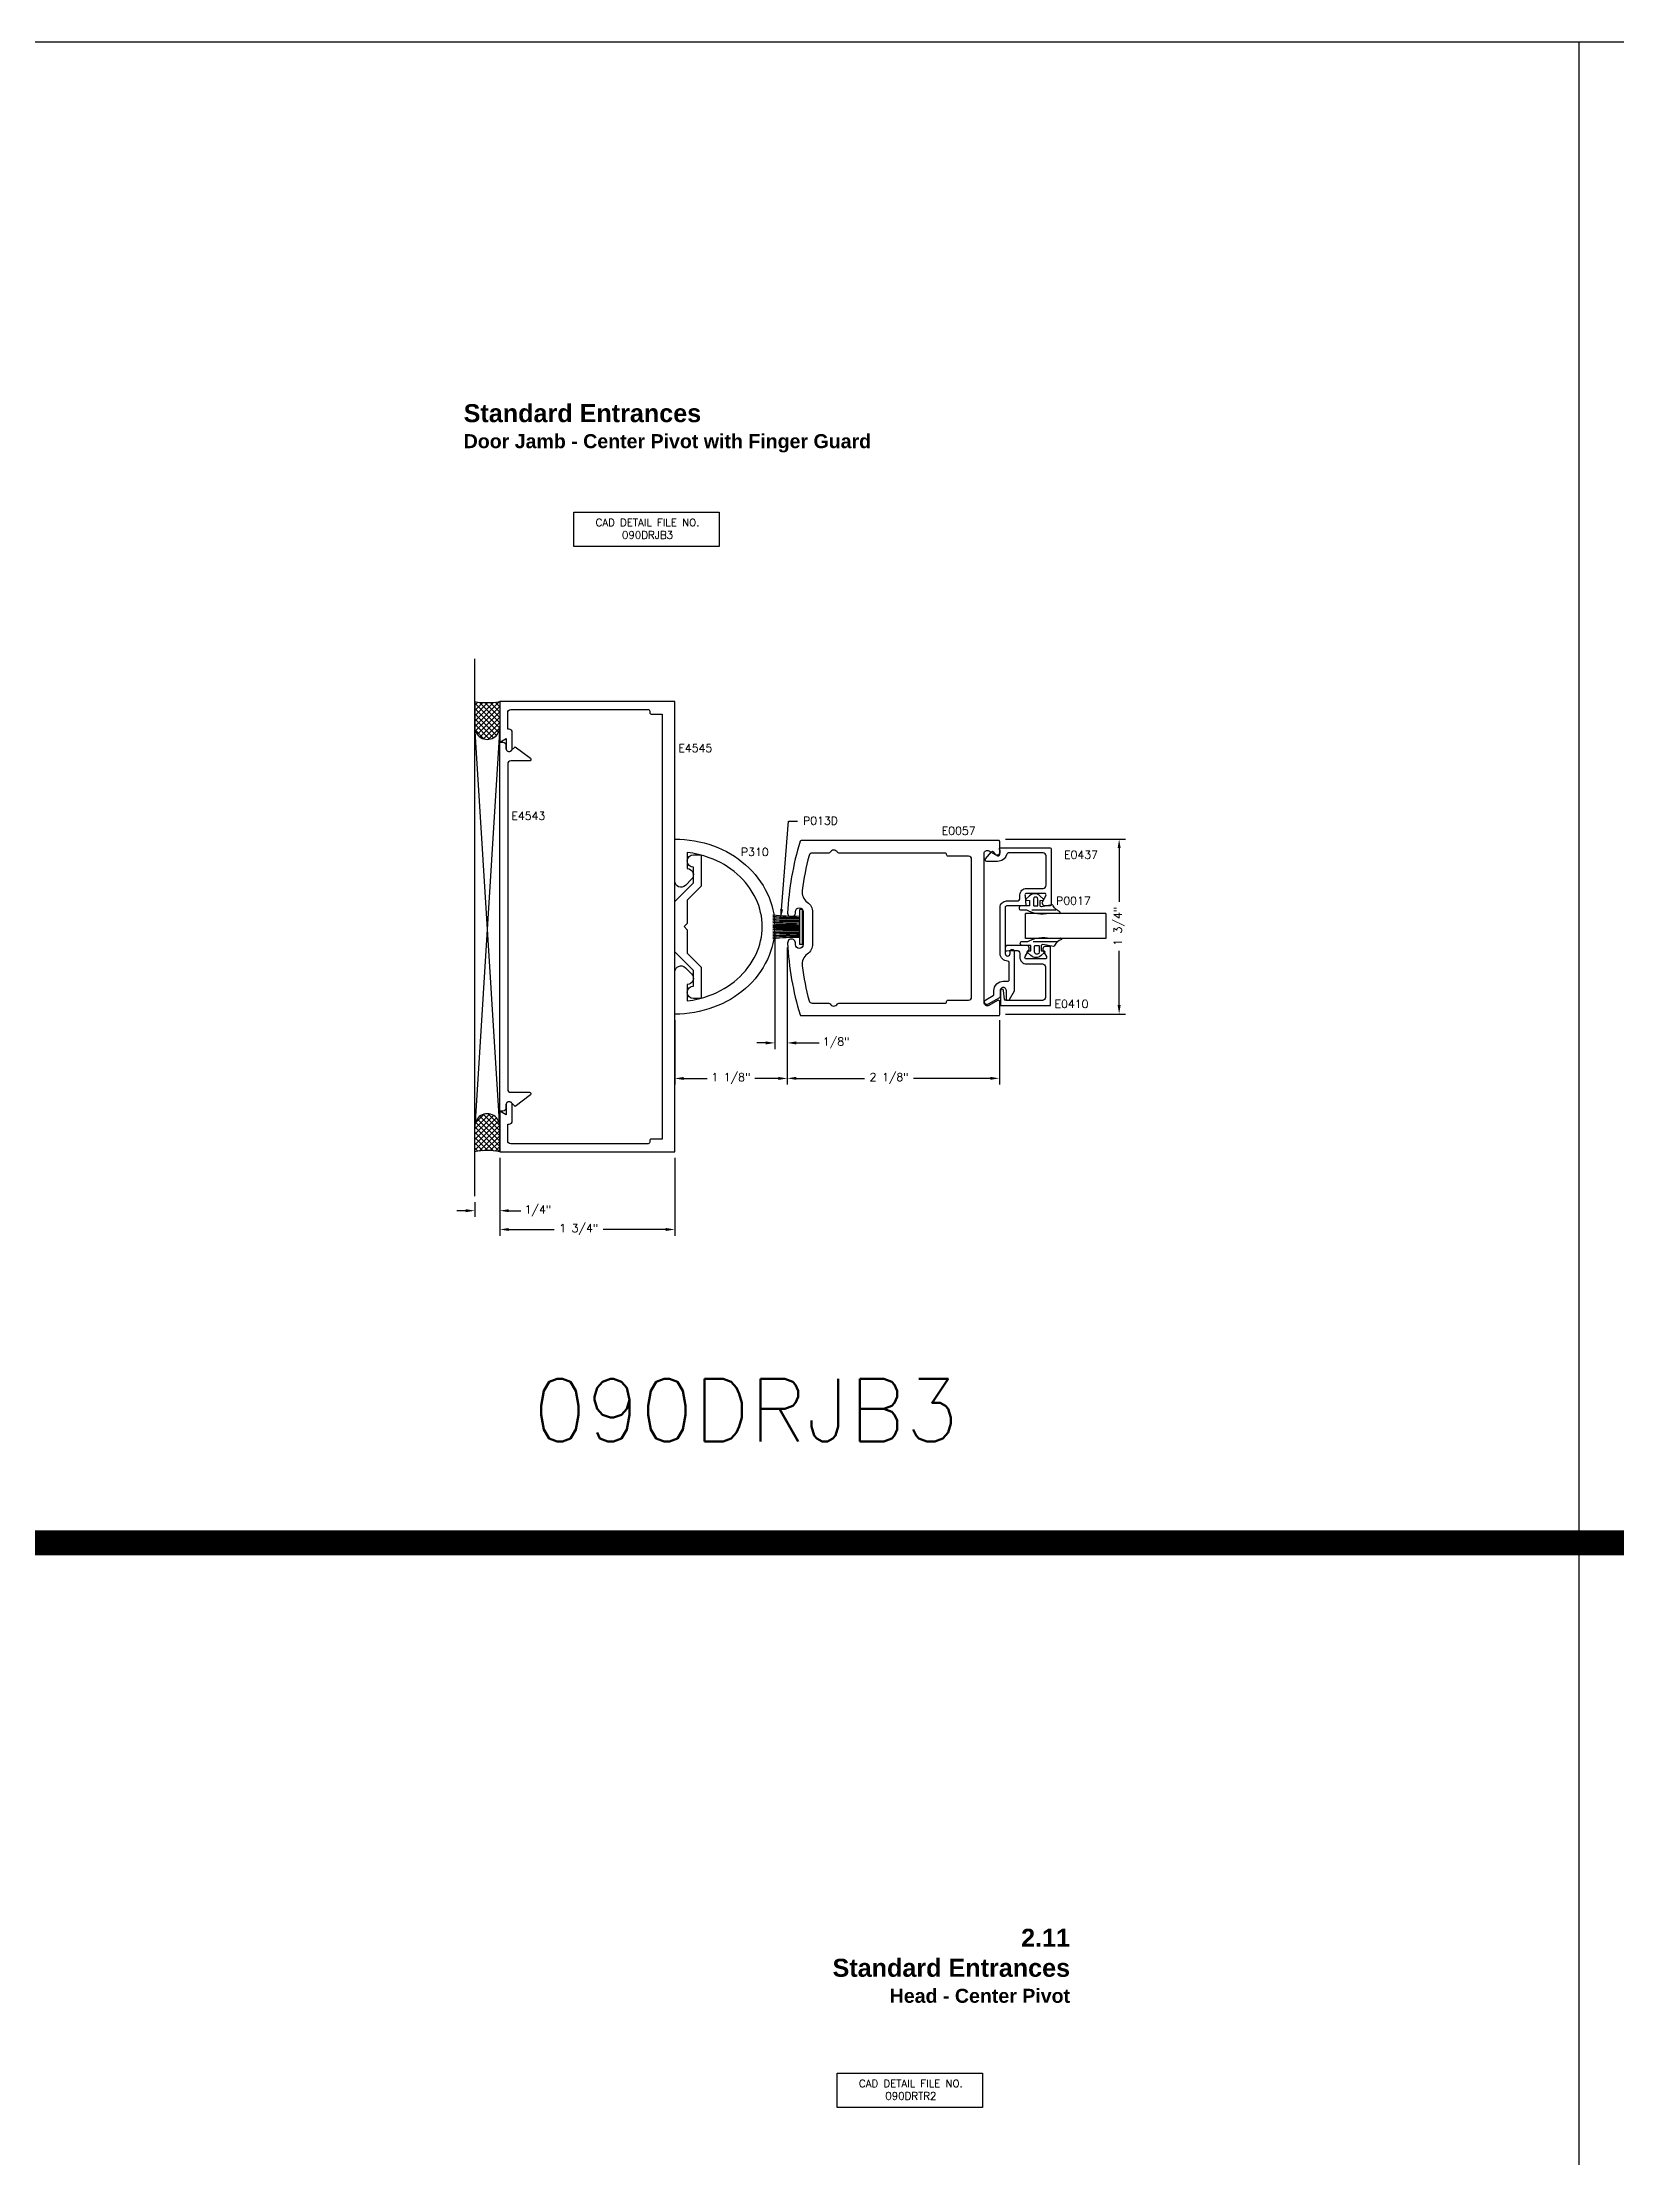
# Model space of a CAD drawing. Extents: x 0 to 130, y 0 to 90.
# Drawn here: x 91.54 to 107.29, y 68.73 to 89.88 of the extents above; entities that cross this region are included whole.
import ezdxf

# ---------------------------------------------------------------- set-up
doc = ezdxf.new("R2010")
doc.units = 0
doc.header["$MEASUREMENT"] = 0
doc.header["$PDMODE"] = 3
doc.layers.get('DEFPOINTS').update_dxf_attribs({"linetype": 'CONTINUOUS'})
for name, color, linetype in [('R-ANNO-DIMS', 3, 'CONTINUOUS'), ('R-ANNO-TEXT', 6, 'CONTINUOUS'), ('R-DET1', 4, 'CONTINUOUS'), ('R-DET2', 2, 'CONTINUOUS'), ('R-DET3', 5, 'CONTINUOUS'), ('R-OTLN', 1, 'CONTINUOUS'), ('R-PAT1', 5, 'CONTINUOUS'), ('TITLE', 7, 'CONTINUOUS')]:
    doc.layers.add(name, color=color, linetype=linetype)
doc.styles.get("Standard").update_dxf_attribs({"font": 'simplex'})
doc.dimstyles.new('1X', dxfattribs={"dimscale": 0, "dimtxt": 0.08, "dimasz": 0.09, "dimexe": 0.062, "dimexo": 0.062, "dimgap": 0.045, "dimtad": 0, "dimdec": 4, "dimzin": 4, "dimtxsty": 'STANDARD', "dimcen": 0, "dimazin": 3, "dimtp": 0.02, "dimtfac": 1, "dimtdec": 4, "dimtofl": 0, "dimtmove": 0, "dimatfit": 3, "dimtolj": 1, "dimtzin": 4})

# ---------------------------------------------------------------- blocks, each defined once
blk = doc.blocks.new('*D27')
at = {"layer": 'DEFPOINTS', "color": 0}
for p in [(96.118, 78.789), (95.868, 78.345), (96.118, 78.199)]:
    blk.add_point(p, dxfattribs=at)
at = {"layer": 'R-ANNO-DIMS', "color": 0}
for p, q in [((96.118, 78.727), (96.118, 78.137)), ((95.868, 78.283), (95.868, 78.137)), ((95.778, 78.199), (95.688, 78.199)), ((96.208, 78.199), (96.329, 78.199))]:
    blk.add_line(p, q, dxfattribs=at)
for points in [[(95.778, 78.214), (95.778, 78.184), (95.868, 78.199)], [(96.208, 78.214), (96.208, 78.184), (96.118, 78.199)]]:
    blk.add_solid(points, dxfattribs=at)
at = {"layer": 'R-ANNO-DIMS', "color": 0, "insert": (96.5, 78.199), "char_height": 0.08, "attachment_point": 5}
blk.add_mtext('\\A1;1/4"', dxfattribs=at)
blk = doc.blocks.new('*D22')
at = {"layer": 'DEFPOINTS', "color": 0}
for p in [(101.114, 81.914), (102.312, 81.914), (101.114, 80.164)]:
    blk.add_point(p, dxfattribs=at)
at = {"layer": 'R-ANNO-DIMS', "color": 0}
for p, q in [((101.176, 81.914), (102.374, 81.914)), ((102.312, 81.824), (102.312, 81.287)), ((102.312, 80.254), (102.312, 80.797)), ((101.176, 80.164), (102.374, 80.164))]:
    blk.add_line(p, q, dxfattribs=at)
for points in [[(102.297, 81.824), (102.327, 81.824), (102.312, 81.914)], [(102.297, 80.254), (102.327, 80.254), (102.312, 80.164)]]:
    blk.add_solid(points, dxfattribs=at)
at = {"layer": 'R-ANNO-DIMS', "color": 0, "insert": (102.312, 81.042), "char_height": 0.08, "attachment_point": 5, "rotation": 90}
blk.add_mtext('\\A1;1 3/4"', dxfattribs=at)
blk = doc.blocks.new('*D23')
at = {"layer": 'DEFPOINTS', "color": 0}
for p in [(98.868, 81.039), (98.993, 80.891), (98.868, 79.876)]:
    blk.add_point(p, dxfattribs=at)
at = {"layer": 'R-ANNO-DIMS', "color": 0}
for p, q in [((98.868, 80.977), (98.868, 79.814)), ((98.993, 80.829), (98.993, 79.814)), ((98.778, 79.876), (98.688, 79.876)), ((99.083, 79.876), (99.312, 79.876))]:
    blk.add_line(p, q, dxfattribs=at)
for points in [[(98.778, 79.891), (98.778, 79.861), (98.868, 79.876)], [(99.083, 79.891), (99.083, 79.861), (98.993, 79.876)]]:
    blk.add_solid(points, dxfattribs=at)
at = {"layer": 'R-ANNO-DIMS', "color": 0, "insert": (99.483, 79.876), "char_height": 0.08, "attachment_point": 5}
blk.add_mtext('\\A1;1/8"', dxfattribs=at)
blk = doc.blocks.new('*D24')
at = {"layer": 'DEFPOINTS', "color": 0}
for p in [(98.993, 80.891), (97.868, 80.164), (97.868, 79.521)]:
    blk.add_point(p, dxfattribs=at)
at = {"layer": 'R-ANNO-DIMS', "color": 0}
for p, q in [((98.993, 80.829), (98.993, 79.459)), ((97.868, 80.102), (97.868, 79.459)), ((97.958, 79.521), (98.193, 79.521)), ((98.903, 79.521), (98.668, 79.521))]:
    blk.add_line(p, q, dxfattribs=at)
for points in [[(97.958, 79.536), (97.958, 79.506), (97.868, 79.521)], [(98.903, 79.536), (98.903, 79.506), (98.993, 79.521)]]:
    blk.add_solid(points, dxfattribs=at)
at = {"layer": 'R-ANNO-DIMS', "color": 0, "insert": (98.43, 79.521), "char_height": 0.08, "attachment_point": 5}
blk.add_mtext('\\A1;1 1/8"', dxfattribs=at)
blk = doc.blocks.new('*D25')
at = {"layer": 'DEFPOINTS', "color": 0}
for p in [(96.118, 78.789), (97.868, 78.789), (96.118, 78.011)]:
    blk.add_point(p, dxfattribs=at)
at = {"layer": 'R-ANNO-DIMS', "color": 0}
for p, q in [((96.118, 78.727), (96.118, 77.949)), ((97.868, 78.727), (97.868, 77.949)), ((96.208, 78.011), (96.663, 78.011)), ((97.778, 78.011), (97.153, 78.011))]:
    blk.add_line(p, q, dxfattribs=at)
for points in [[(96.208, 78.026), (96.208, 77.996), (96.118, 78.011)], [(97.778, 78.026), (97.778, 77.996), (97.868, 78.011)]]:
    blk.add_solid(points, dxfattribs=at)
at = {"layer": 'R-ANNO-DIMS', "color": 0, "insert": (96.908, 78.011), "char_height": 0.08, "attachment_point": 5}
blk.add_mtext('\\A1;1 3/4"', dxfattribs=at)
blk = doc.blocks.new('*D26')
at = {"layer": 'DEFPOINTS', "color": 0}
for p in [(98.993, 80.891), (101.114, 80.164), (98.993, 79.522)]:
    blk.add_point(p, dxfattribs=at)
at = {"layer": 'R-ANNO-DIMS', "color": 0}
for p, q in [((98.993, 80.829), (98.993, 79.46)), ((101.114, 80.102), (101.114, 79.46)), ((99.083, 79.522), (99.767, 79.522)), ((101.024, 79.522), (100.257, 79.522))]:
    blk.add_line(p, q, dxfattribs=at)
for points in [[(99.083, 79.537), (99.083, 79.507), (98.993, 79.522)], [(101.024, 79.537), (101.024, 79.507), (101.114, 79.522)]]:
    blk.add_solid(points, dxfattribs=at)
at = {"layer": 'R-ANNO-DIMS', "color": 0, "insert": (100.012, 79.522), "char_height": 0.08, "attachment_point": 5}
blk.add_mtext('\\A1;2 1/8"', dxfattribs=at)
blk = doc.blocks.new('S')
at = {"layer": 'R-DET2'}
for p, q in [((4.542, 7.201), (4.542, 8.004)), ((4.542, 8.004), (4.792, 8.004)), ((4.792, 7.201), (4.792, 8.004)), ((4.792, 7.201), (4.542, 7.201))]:
    blk.add_line(p, q, dxfattribs=at)
blk = doc.blocks.new('GLASS')
at = {"layer": 'R-DET2'}
blk.add_blockref('S', (-4.542, -7.201), dxfattribs=at)
blk = doc.blocks.new('QUARTER_INCH_GLASS')
at = {"layer": 'R-DET2'}
blk.add_blockref('GLASS', (0, 0), dxfattribs=at)
blk = doc.blocks.new('1-4_P0017')
at = {"layer": 'R-DET2'}
for points in [[(-0.127, 0.093), (-0.131, 0.191, -0.280474), (-0.115, 0.201, 0.169063), (-0.053, 0.132, -0.378809), (-0.045, 0.121), (-0.064, 0.016, 0.346242), (-0.054, 0), (0, 0), (0.001, 0.03, -0.608656), (0.014, 0.036), (0.047, -0.001, -0.378617), (0.047, -0.104), (0.014, -0.141, -0.608656), (0.001, -0.135), (0, -0.105), (-0.055, -0.105), (-0.055, -0.19, -1), (-0.095, -0.19), (-0.095, -0.135, -0.175364)], [(0.032, -0.051, -0.341999), (0.012, -0.066), (-0.047, -0.066, -0.414214), (-0.055, -0.058), (-0.055, -0.029, -0.414214), (-0.047, -0.021), (0.012, -0.021, -0.341999), (0.032, -0.036, -0.127017)]]:
    blk.add_lwpolyline(points, format="xyb", close=True, dxfattribs=at)
blk.add_lwpolyline([(-0.095, -0.082), (-0.094, 0.158)], dxfattribs=at)
blk = doc.blocks.new('P013D')
at = {"layer": 'R-DET2'}
for p, q in [((99.794, 80.592), (99.523, 80.592)), ((99.794, 80.417), (99.794, 80.767)), ((99.819, 80.767), (99.794, 80.767)), ((99.819, 80.417), (99.819, 80.767)), ((99.819, 80.417), (99.794, 80.417))]:
    blk.add_line(p, q, dxfattribs=at)
for centre, radius, start, end in [((99.737, 82.669), 1.969, 263.7672, 271.6641), ((99.737, 82.655), 1.969, 263.7672, 271.6641), ((99.724, 83.337), 2.661, 265.6666, 271.5038), ((99.724, 83.321), 2.661, 265.6666, 271.5038), ((99.713, 84.3), 3.652, 267.018, 271.2698), ((99.713, 84.285), 3.652, 267.018, 271.2698), ((99.668, 85.506), 4.887, 268.3019, 271.4785), ((99.656, 89.35), 8.744, 269.1302, 270.9054), ((99.656, 71.835), 8.744, 89.0946, 90.8698), ((99.668, 75.679), 4.887, 88.5215, 91.6981), ((99.713, 76.9), 3.652, 88.7302, 92.982), ((99.713, 76.885), 3.652, 88.7302, 92.982), ((99.724, 77.863), 2.661, 88.4962, 94.3334), ((99.724, 77.848), 2.661, 88.4962, 94.3334), ((99.737, 78.529), 1.969, 88.3359, 96.2328), ((99.737, 78.516), 1.969, 88.3359, 96.2328)]:
    blk.add_arc(centre, radius, start, end, dxfattribs=at)

msp = doc.modelspace()

# ---------------------------------------------------------------- hatches: boundary and pattern name
at = {"layer": 'R-PAT1'}
h = msp.add_hatch(dxfattribs=at)
h.set_pattern_fill('ANSI37', color=256, scale=0.3, style=0)
h.set_pattern_definition([(45, (86.278872, 76.42185), (-0.0265165, 0.0265165), []), (135, (86.278872, 76.42185), (-0.0265165, -0.0265165), [])])
edge = h.paths.add_edge_path()
edge.add_line((96.1176816, 83.2887235), (96.1176816, 83.0438336))
edge.add_arc((95.9926816, 83.0355806), 0.1252722, -183.77741165, 3.77741165, ccw=False)
edge.add_line((95.8676816, 83.0438336), (95.8674506, 83.2886693))
edge.add_arc((95.9924127, 83.9975274), 0.7197884, 260.00224701, 280.02254669)
h = msp.add_hatch(dxfattribs=at)
h.set_pattern_fill('ANSI37', color=256, scale=0.3, style=0)
h.set_pattern_definition([(315, (86.278872, 85.655597), (-0.0265165, -0.0265165), []), (225, (86.278872, 85.655597), (-0.0265165, 0.0265165), [])])
edge = h.paths.add_edge_path()
edge.add_line((96.1176816, 78.7887238), (96.1176816, 79.0336137))
edge.add_arc((95.9926816, 79.0418667), 0.1252722, 356.22258835, 543.77741165)
edge.add_line((95.8676816, 79.0336137), (95.8674506, 78.7887779))
edge.add_arc((95.9924127, 78.0799198), 0.7197884, 79.97745331, 99.99775299, ccw=False)

# ---------------------------------------------------------------- linework, layer by layer
at = {"layer": 'R-ANNO-TEXT'}
for points in [[(96.8589158, 85.181613), (98.3103957, 85.181613), (98.3103957, 84.8395502), (96.8589158, 84.8395502)], [(99.4925798, 69.5768952), (100.9440597, 69.5768952), (100.9440597, 69.2348324), (99.4925798, 69.2348324)]]:
    msp.add_lwpolyline(points, close=True, dxfattribs=at)
at = {"layer": 'R-DET1', "color": 4, "linetype": 'CONTINUOUS'}
msp.add_lwpolyline([(96.4146817, 79.3827231, -0.7220754185), (96.4236401, 79.355692), (96.2705232, 79.2417236), (96.232602, 79.2796447, 0.6681788512), (96.1796816, 79.2577244), (96.1796817, 79.2257238, -0.4142136569), (96.1486817, 79.1947238), (96.1176816, 79.1947237), (96.1176816, 82.8827237), (96.1486817, 82.8827237, -0.4142137513), (96.1796817, 82.8517237), (96.1796816, 82.8197227, 0.6681815249), (96.2326021, 82.7978025), (96.2705232, 82.8357237), (96.4236401, 82.7217547, -0.7220739042), (96.4146817, 82.6947237), (96.2286817, 82.6947237, 0.4142135624), (96.1976817, 82.6637237), (96.1976817, 79.4137236, 0.4142135624), (96.2286817, 79.3827236)], format="xyb", close=True, dxfattribs=at)
at = {"layer": 'R-DET1'}
for points in [[(101.1220745, 80.7694727), (101.1220745, 81.2304766, -0.4142135624), (101.1870745, 81.2954766), (101.2890875, 81.2954766, 0.4142135624), (101.3200875, 81.3264766), (101.3200875, 81.3554766, -0.4142135624), (101.3850875, 81.4204766), (101.5510735, 81.4204766, 0.4142135624), (101.5820735, 81.4514766), (101.5820735, 81.7454716, 0.4142135624), (101.5510735, 81.7764716), (101.2140331, 81.7764716, 0.3256627349), (101.1845247, 81.7549718, -0.3256627349), (101.0959995, 81.6904726), (100.9876198, 81.6904726, -0.6370702608), (100.9761291, 81.7151144), (101.0370822, 81.7877555, -0.4779725156), (101.0526427, 81.7874586), (101.0682236, 81.7673819, 0.8690679817), (101.1214998, 81.797893), (101.1155565, 81.8127633, -0.5305087646), (101.1248423, 81.8264746), (101.6170765, 81.8264746, -0.4142135624), (101.6320765, 81.8114746), (101.6320765, 81.2604726, -0.4142135624), (101.6170765, 81.2454726), (101.5745791, 81.2454726, -0.5773590294), (101.5477327, 81.2919733), (101.5800657, 81.3479723, 0.5773590294), (101.5670755, 81.3704726), (101.3850884, 81.3704726, 0.5773411719), (101.3720978, 81.347973), (101.3775808, 81.2454726), (101.1870735, 81.2454726, 0.4142135624), (101.1720735, 81.2304726), (101.1720735, 80.7694752, 1), (101.2220765, 80.7694752), (101.2220765, 80.7914783, -1), (101.2620735, 80.7914783), (101.2620735, 80.3944752), (101.2120649, 80.3078559, -0.7673308308), (101.1840745, 80.3153558), (101.1840745, 80.3990059, 1.0057039516), (101.1220765, 80.3993575), (101.1220744, 80.3403572, -0.2679461651), (101.1145741, 80.3273672), (101.0025716, 80.2627061, -0.9999753426), (100.977573, 80.3060048), (101.0525748, 80.3493097, 0.2679423533), (101.0600745, 80.3622999), (101.0600745, 80.3993603, -0.4142135624), (101.1530745, 80.4923603), (101.1970745, 80.4923603, 0.4142135624), (101.2120745, 80.5073597), (101.2120745, 80.6794737, 0.4142119352), (101.1970745, 80.6944737, -0.4142119352), (101.1220735, 80.7694752)], [(101.1711012, 80.8126547, 0.4559911352), (101.1882016, 80.7978027), (101.2111011, 80.8010387), (101.2881399, 80.8010407, -0.4142135624), (101.3191399, 80.7700407), (101.3191397, 80.7312287, 0.4157347224), (101.384288, 80.6660397), (101.5451013, 80.6660387, -0.4142135624), (101.5761013, 80.6350387), (101.5761013, 80.3310417, -0.4142135624), (101.5451013, 80.3000417), (101.1813946, 80.3000387, -0.3788668862), (101.1665064, 80.3132107), (101.155989, 80.3988676, 0.9407073484), (101.126101, 80.3970397), (101.1261011, 80.2500407), (101.6261011, 80.2500407), (101.6261011, 80.8410401), (101.5787946, 80.8410416, 0.5773503096), (101.5519478, 80.7945417), (101.5842795, 80.7385397, -0.5773499476), (101.5712892, 80.7160396), (101.3841396, 80.7160397, -0.5773500587), (101.3711493, 80.7385396), (101.4092544, 80.8045397, 0.5773539269), (101.3824077, 80.8510402), (101.2021013, 80.8510401, 0.4142112814), (101.1711012, 80.8200401), (101.1711012, 80.8126547)]]:
    msp.add_lwpolyline(points, format="xyb", dxfattribs=at)
at = {"layer": 'R-DET3'}
for p, q in [((95.8677828, 78.3449791), (95.8677828, 83.716521)), ((96.1176816, 79.0336137), (95.8676816, 83.0438336)), ((96.1176816, 83.0438336), (95.8676816, 79.0336137))]:
    msp.add_line(p, q, dxfattribs=at)
for points in [[(98.8676823, 81.0387265, -0.1109852043), (98.7937666, 80.7098302, -0.1028187758), (98.5747891, 80.420008, -0.0930468413), (98.2562541, 80.2319708, -0.0871474154), (97.8676823, 80.1637265), (97.8676823, 80.5837377, -0.6681787346), (97.9743765, 80.6279319), (98.0363765, 80.5659319, -0.6681784255), (97.9921823, 80.4592377), (97.9921823, 80.2963883, 0.0562553296), (98.2136607, 80.3494902, 0.0930468413), (98.492476, 80.5140801, 0.1028187758), (98.6807864, 80.7633136, 0.1109852043), (98.7426823, 81.0387265, 0.1109852043), (98.6807864, 81.3141394, 0.1028187758), (98.492476, 81.5633728, 0.0930468413), (98.2136607, 81.7279627, 0.0562553296), (97.9921823, 81.7810646), (97.9921823, 81.6182152, -0.6681784255), (98.0363765, 81.5115211), (97.9743765, 81.4495211, -0.6681787346), (97.8676823, 81.4937152), (97.8676823, 81.9137265, -0.0871474154), (98.2562541, 81.8454821, -0.0930468413), (98.5747891, 81.6574449, -0.1028187758), (98.7937666, 81.3676227, -0.1109852043)], [(98.132682, 80.3200238), (98.054682, 80.3200238, -1), (98.054682, 80.4450238), (98.054682, 80.6010238), (97.867682, 80.7880238), (97.867682, 81.0387238), (97.867682, 81.2894238), (98.054682, 81.4764238), (98.054682, 81.6324238, -1), (98.054682, 81.7574238), (98.132682, 81.7574238), (98.132682, 81.4441238), (97.992682, 81.3041238), (97.992682, 81.0707238), (97.960682, 81.0387238), (97.992682, 81.0067238), (97.992682, 80.7733238), (98.132682, 80.6333238), (98.132682, 80.3200238)]]:
    msp.add_lwpolyline(points, format="xyb", close=True, dxfattribs=at)
at = {"layer": 'R-OTLN', "linetype": 'CONTINUOUS'}
msp.add_lwpolyline([(97.742682, 81.0387228), (97.742682, 78.9137238), (97.6326819, 78.9137238, 0.4142135624), (97.6176819, 78.8987238), (97.617682, 78.8837238, -0.4142135624), (97.602682, 78.8687238), (96.2286816, 78.8687238, -0.4142135624), (96.1976816, 78.8997238), (96.1976816, 79.0643508), (96.2116456, 79.0643508, 0.4145537372), (96.2426816, 79.0953508), (96.2426816, 79.2577218, 1.0000322586), (96.1806816, 79.2577238), (96.1806816, 79.1583508), (96.1176816, 79.1947238), (96.1176816, 78.7887238), (97.867682, 78.7887238), (97.867682, 81.0387238), (97.867682, 83.2887238), (96.1176816, 83.2887238), (96.1176816, 82.8827237), (96.1806816, 82.9190968), (96.1806816, 82.8197239, 1.0000306456), (96.2426816, 82.8197258), (96.2426816, 82.9820965, 0.4145537372), (96.2116456, 83.0130965), (96.1976816, 83.0130965), (96.1976816, 83.1777238, -0.4142135624), (96.2286816, 83.2087238), (97.602682, 83.2087238, -0.4142135624), (97.617682, 83.1937238), (97.6176819, 83.1787238, 0.4142135624), (97.6326819, 83.1637238), (97.742682, 83.1637238), (97.742682, 81.0387248)], format="xyb", dxfattribs=at)
at = {"layer": 'R-OTLN'}
for points in [[(98.9964955, 81.173536, 1.0252888253), (99.0741676, 81.171596), (99.0741676, 81.1874078, -1), (99.1521676, 81.1874078), (99.1521676, 80.8588088), (99.1521676, 80.8594022, -1), (99.0741787, 80.8594022), (99.0741787, 80.8758716, 1.0253006288), (98.996499, 80.8739305, 0.0609608094), (99.1210505, 80.1558307, 0.3306371009), (99.1306229, 80.1487238), (101.1077579, 80.1487238, 0.4142209097), (101.1177579, 80.158724), (101.1177555, 80.2877677, 0.5773500582), (101.0952555, 80.3007581), (101.0082554, 80.2505287, -0.5773500582), (100.9617555, 80.2773755), (100.9617541, 81.7701605, -0.5773517823), (101.0082542, 81.7970072), (101.095254, 81.7467773, 0.5773517823), (101.1177541, 81.7597677), (101.1177579, 81.8887235, 0.4142209144), (101.1077579, 81.8987238), (99.1305963, 81.8987238, 0.3306456113), (99.1210239, 81.8916166, 0.060958885)], [(99.1426345, 81.4011796, 0.2759247889), (99.1933602, 81.2834401, -0.2408117177), (99.2451676, 81.1821097), (99.2451676, 80.8653379, -0.2407978627), (99.1933655, 80.7640113, 0.2759186066), (99.1426456, 80.6462719, 0.0309897613), (99.2111602, 80.2968861, 0.3411829066), (99.2411531, 80.2737238), (99.407358, 80.2737238, -0.2743957275), (99.4205248, 80.2659096, 0.5934760569), (99.4951365, 80.2659096, -0.2743957275), (99.5083032, 80.2737238), (100.5717582, 80.2737238, 0.4240125356), (100.5867498, 80.2892238, -0.4240125356), (100.6017415, 80.3047238), (100.8057582, 80.3047238, 0.4142135624), (100.8367582, 80.3357238), (100.8367582, 81.7117238, 0.4142135624), (100.8057582, 81.7427238), (100.6017582, 81.7427238, -0.4240125356), (100.5867665, 81.7582238, 0.4240125356), (100.5717748, 81.7737238), (99.5082032, 81.7737238, -0.2743957275), (99.4950365, 81.7815379, 0.5934760569), (99.4204248, 81.7815379, -0.2743957275), (99.407258, 81.7737238), (99.2411301, 81.7737238, 0.3411918154), (99.211137, 81.7505605, 0.0309891316)]]:
    msp.add_lwpolyline(points, format="xyb", close=True, dxfattribs=at)
at = {"layer": 'R-PAT1'}
for p, q in [((95.8674506, 83.2886693), (95.8676816, 83.0438336)), ((96.1176816, 83.2887235), (96.1176816, 83.0438336)), ((95.8674506, 78.7887779), (95.8676816, 79.0336137)), ((96.1176816, 78.7887238), (96.1176816, 79.0336137))]:
    msp.add_line(p, q, dxfattribs=at)
for centre, radius, start, end in [((95.9924127, 83.9975274), 0.7197884, 260.00224701, 280.02254669), ((95.9926816, 83.0355806), 0.1252722, 176.22258835, 3.77741165), ((95.9926816, 79.0418667), 0.1252722, 356.22258835, 183.77741165), ((95.9924127, 78.0799198), 0.7197884, 79.97745331, 99.99775299)]:
    msp.add_arc(centre, radius, start, end, dxfattribs=at)
at = {"layer": 'TITLE'}
for p, q in [((117.9080005, 89.8789502), (5.25, 89.8789502)), ((106.9080005, 89.8789502), (106.9080005, 14.8789502))]:
    msp.add_line(p, q, dxfattribs=at)
at = {"layer": 'TITLE', "const_width": 0.25}
msp.add_lwpolyline([(0.25, 74.8789502), (122.9080005, 74.8789502)], dxfattribs=at)

# ---------------------------------------------------------------- block references
at = {"layer": 'R-DET2', "rotation": 90}
msp.add_blockref('QUARTER_INCH_GLASS', (102.1782349, 80.9206686), dxfattribs=at)
at = {"layer": 'R-DET3'}
msp.add_blockref('P013D', (-0.6748221, 0.4443243), dxfattribs=at)
at = {"layer": 'R-DET3', "xscale": -1, "rotation": 270}
msp.add_blockref('1-4_P0017', (101.5209027, 81.3004726), dxfattribs=at)
at = {"layer": 'R-DET3', "rotation": 270}
msp.add_blockref('1-4_P0017', (101.5330397, 80.7960401), dxfattribs=at)

# ---------------------------------------------------------------- texts
at = {"layer": 'R-ANNO-TEXT', "char_height": 0.075, "width": 1.875, "attachment_point": 2}
for s, insert in [('CAD DETAIL FILE NO.\\P090DRJB3', (97.595598, 85.1160303)), ('CAD DETAIL FILE NO.\\P090DRTR2', (100.2292621, 69.5113124))]:
    msp.add_mtext(s, dxfattribs=dict(at, insert=insert))
at = {"layer": 'R-ANNO-TEXT', "char_height": 0.08, "attachment_point": 4}
for s, insert in [('\\A1;E4545', (97.9036826, 82.8228898)), ('E4543', (96.2340862, 82.1451196)), ('\\A1;P013D', (99.1505565, 82.0977443)), ('\\A1;E0057', (100.5373008, 81.9966991)), ('\\A1;P310', (98.5299077, 81.7846468)), ('\\A1;E0437', (101.7608694, 81.757185)), ('\\A1;P0017', (101.6815739, 81.2975867)), ('\\A1;E0410', (101.6658405, 80.2664484))]:
    msp.add_mtext(s, dxfattribs=dict(at, insert=insert))
at = {"layer": 'TITLE'}
msp.add_text('090DRJB3', height=0.625, dxfattribs=at).set_placement((96.4501701, 75.8917958))
at = {"layer": 'TITLE', "char_height": 0.18, "width": 7.44}
for s, insert, attachment_point in [('{\\fArial|b1|i0|c0|p34;\\PStandard Entrances\\P\\H0.7778x;Door Jamb - Center Pivot with Finger Guard}', (95.7568135, 86.5617469, 6.2106922), 1), ('{\\fArial|b1|i0|c0|p34;2.11\\PStandard Entrances\\P\\H0.7778x;Head - Center Pivot}', (101.8212913, 71.0204096, 6.2106922), 3)]:
    msp.add_mtext(s, dxfattribs=dict(at, insert=insert, attachment_point=attachment_point))

# ---------------------------------------------------------------- dimensions: what is measured, and where the dimension line sits
at = {"layer": 'R-ANNO-DIMS'}
dim = msp.add_linear_dim(base=(102.3122683, 81.9137236), p1=(101.1140333, 80.1637238), p2=(101.1140333, 81.9137236), angle=90, dimstyle='1X', override={"dimscale": 1, "dimpost": '"'}, dxfattribs=at)
dim.commit()
dim.dimension.update_dxf_attribs({"geometry": '*D22', "text_midpoint": (102.3122683, 81.0423815), "dimtype": 160})
for base, p1, p2, picture, middle in [((98.8676823, 79.8763053), (98.9926836, 80.8906928), (98.8676823, 81.0387265), '*D23', (99.4826836, 79.8763053)), ((98.9926836, 79.5216127), (101.1139662, 80.1637238), (98.9926836, 80.8906928), '*D26', (100.0117713, 79.5216127)), ((96.1176816, 78.1991673), (95.8677828, 78.3449791), (96.1176816, 78.7887238), '*D27', (96.4996816, 78.1991673)), ((96.1176816, 78.0113136), (97.8676816, 78.7887238), (96.1176816, 78.7887238), '*D25', (96.907867, 78.0113136))]:
    dim = msp.add_linear_dim(base=base, p1=p1, p2=p2, dimstyle='1X', override={"dimscale": 1, "dimpost": '"'}, dxfattribs=at)
    dim.commit()
    dim.dimension.update_dxf_attribs({"geometry": picture, "text_midpoint": middle, "dimtype": 160})
dim = msp.add_linear_dim(base=(97.8676823, 79.5209155), p1=(98.9926836, 80.8906928), p2=(97.8676823, 80.1637265), dimstyle='1X', override={"dimscale": 1, "dimpost": '"'}, dxfattribs=at)
dim.commit()
dim.dimension.update_dxf_attribs({"geometry": '*D24', "text_midpoint": (98.430183, 79.5209155)})

# ---------------------------------------------------------------- leaders
at = {"layer": 'R-ANNO-TEXT'}
msp.add_leader([(98.9287025, 81.1218594), (99.0069279, 82.09147), (99.0969279, 82.09147)], dimstyle='1X', override={"dimscale": 1}, dxfattribs=at)

doc.saveas('drawing.dxf')
